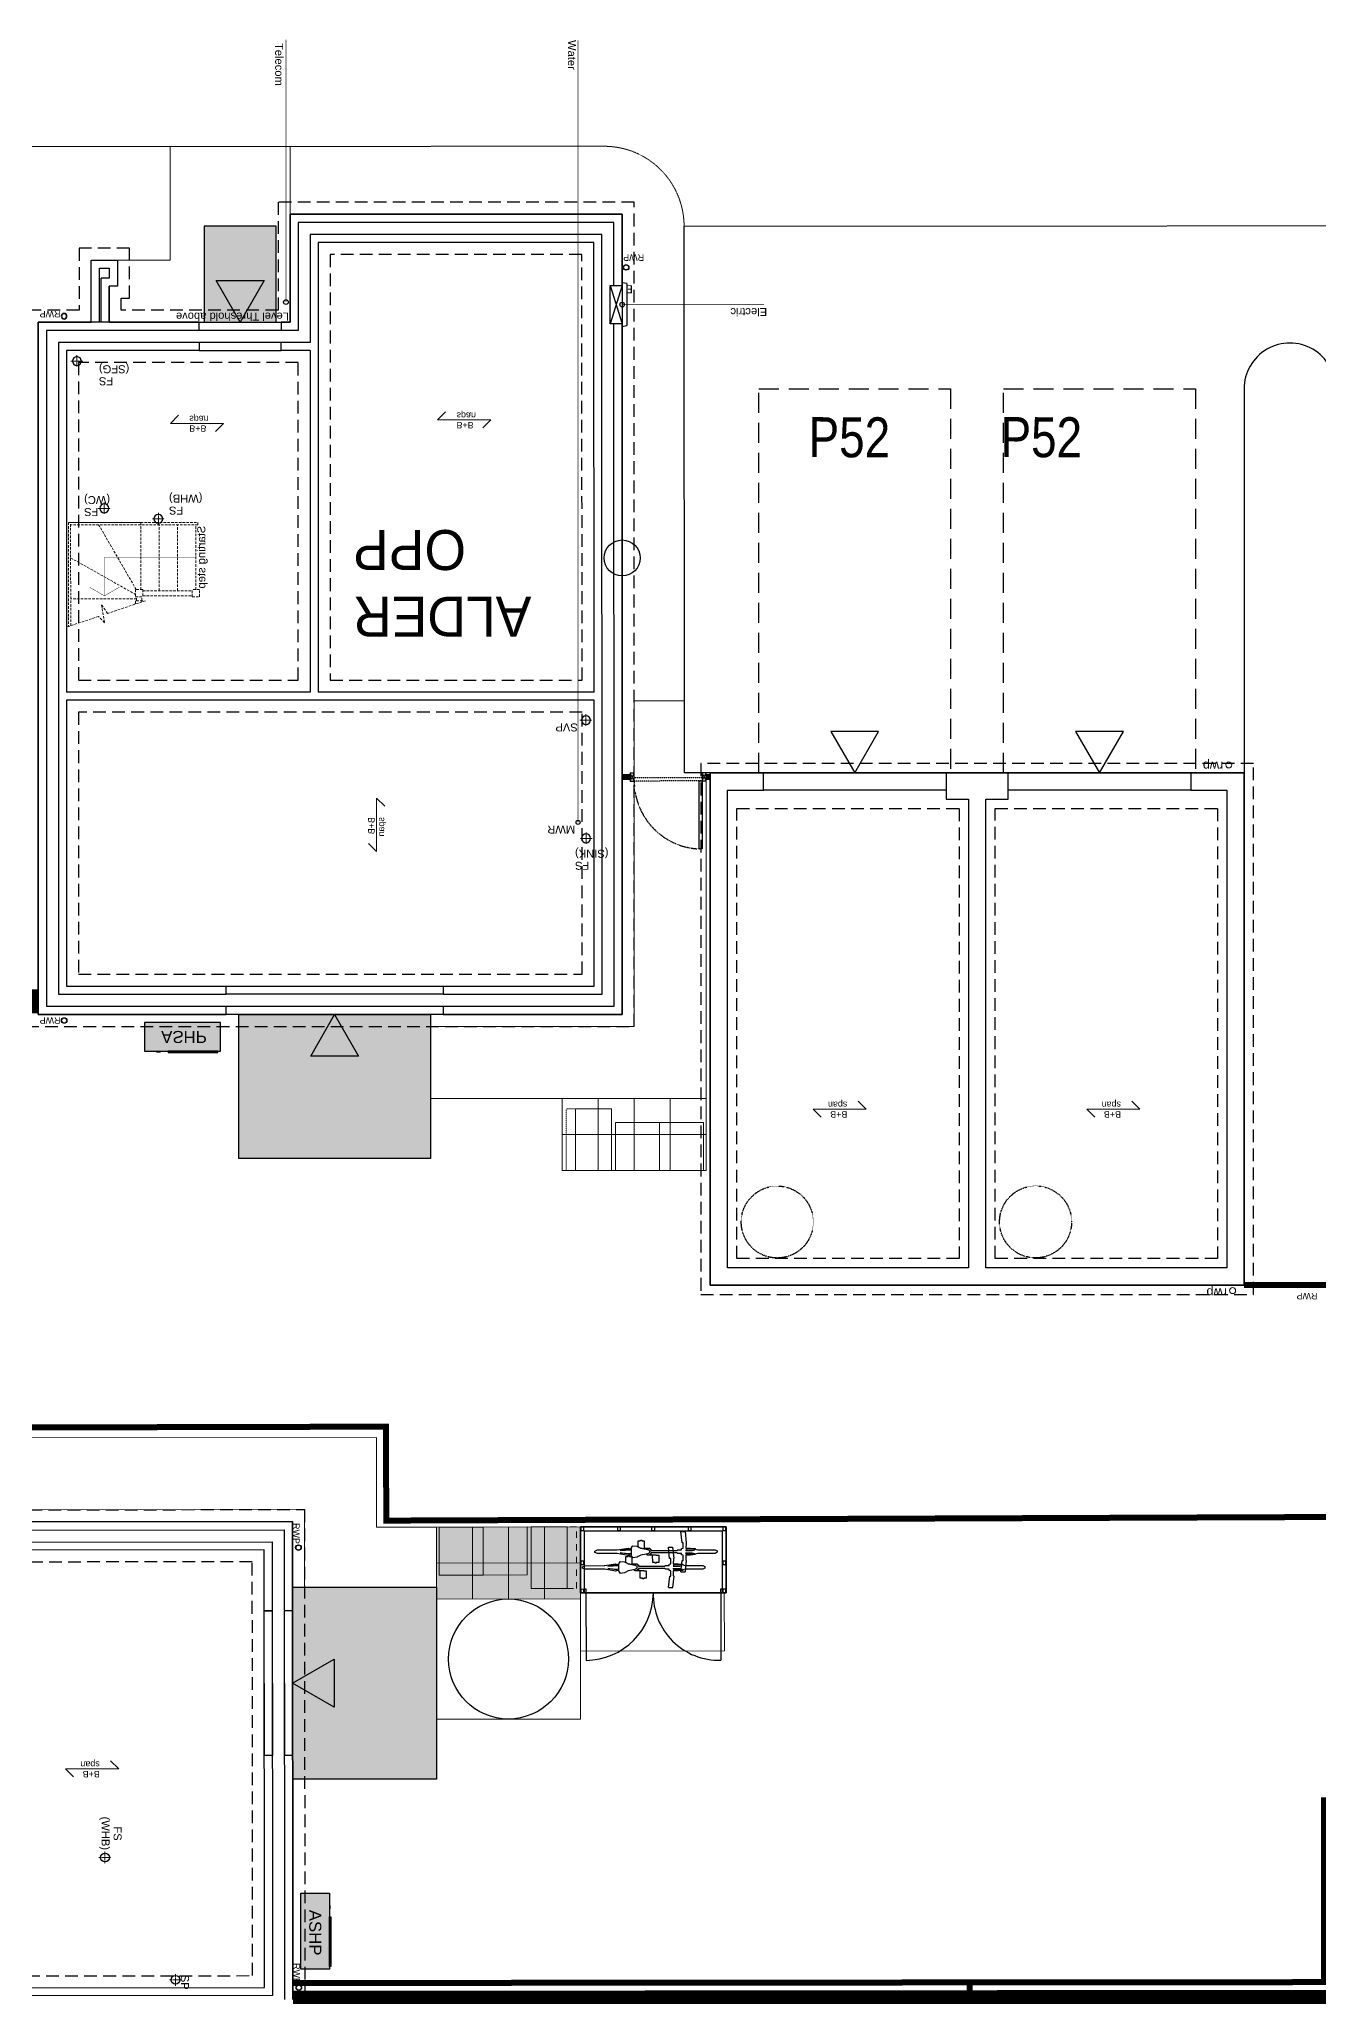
# Model space of a CAD drawing. Extents: x 287880777 to 288144713, y 62793326 to 63089570.
# Drawn here: x 288085341 to 288101342, y 62921944 to 62946414 of the extents above; entities that cross this region are included whole.
import ezdxf

# ---------------------------------------------------------------- set-up
doc = ezdxf.new("R2010")
doc.units = 0
doc.set_wipeout_variables(frame=1)
for name, pattern in [('CENTER', [2, 1.25, -0.25, 0.25, -0.25]), ('Dash', [6.35, 3.175, -3.175]), ('DASHED', [1.4, 0.7, -0.7]), ('DASHED2', [0.375, 0.25, -0.125]), ('HIDDEN', [9.525, 6.35, -3.175])]:
    doc.linetypes.add(name, pattern=pattern)
doc.layers.get('0').update_dxf_attribs({"color": 252})
for name, color, linetype, lineweight in [('EXP - PRIVATE CHANNEL', 3, 'DASHED2', 9), ('NAR BIN STORAGE', 2, 'Continuous', 0), ('NAR CBF', 34, 'FENCELINE2', 0), ('NAR M4(2)', 94, 'Continuous', 30), ('NAR PATHS', 3, 'Continuous', 0), ('rwpguts', 6, 'Continuous', 13), ('Wain-Text', 2, 'Continuous', 25)]:
    doc.layers.add(name, color=color, linetype=linetype, lineweight=lineweight)
for name, color, linetype in [('Highway-Block Paving', 251, 'Continuous'), ('NAR CYCLE STORES', 2, 'DASHED'), ('NAR DETAIL', 2, 'Continuous'), ('NAR EXTERNAL WALLS', 2, 'Continuous'), ('NAR PARKING', 7, 'DASHED2'), ('NAR PATIO', 3, 'Continuous'), ('NAR PRIVATE DRIVE', 6, 'Continuous'), ('NAR PRIVATE PATH HATCH', 8, 'Continuous'), ('NAR_SUBS_PLANS', 7, 'Continuous'), ('Wain-Drainage Foul', 6, 'Continuous'), ('Wain-Drainage Foul Text', 2, 'Continuous'), ('Wain-Electrics', 3, 'Continuous'), ('Wain-Foundation acessories', 9, 'Continuous'), ('Wain-Foundation Line', 9, 'Continuous'), ('Wain-Meter box', 9, 'Continuous'), ('Wain-Part M', 10, 'Continuous'), ('Wain-RWP', 9, 'Continuous'), ('Wain-Services Run (Electric)', 10, 'Continuous'), ('Wain-Services Run (Telecom)', 190, 'Continuous'), ('Wain-Stair 1', 2, 'Continuous'), ('Wain-Stair numbers', 9, 'Continuous'), ('Wain-Wall (External)', 4, 'Continuous')]:
    doc.layers.add(name, color=color, linetype=linetype)
for name, color, linetype, true_color in [('NAR DOOR OPENINGS', 140, 'Continuous', 0x00bfff), ('NAR EV CHARGING POINT', 3, 'Continuous', 0x00ff00), ('NAR HOUSE TYPE NAMES', 1, 'Continuous', 0xff0000), ('NAR PATH HATCH', 53, 'Continuous', 0xffd042), ('RL-Fittings', 252, 'Continuous', 0x8f8f8e), ('Wain-Services Run (Water', 145, 'Continuous', 0x3481b8)]:
    doc.layers.add(name, color=color, linetype=linetype, true_color=true_color)
for name, color, linetype, lineweight, true_color in [('NAR Retaining Wall', 222, 'Continuous', 13, 0xcc0099), ('Wain-Mains Water Riser', 152, 'Continuous', 25, 0x2776bb), ('Wain-Mains Water Riser Text', 152, 'Continuous', 25, 0x2776bb)]:
    doc.layers.add(name, color=color, linetype=linetype, lineweight=lineweight, true_color=true_color)
doc.styles.add('DD Arial Narrow', font='ARIALN.TTF', dxfattribs={"height": 100})
doc.styles.get("Standard").update_dxf_attribs({"font": 'arial.ttf'})
doc.styles.add('XREF - ARCHITECT LAYOUT$0$DD Arial Narrow', font='ARIALN.TTF', dxfattribs={"height": 100})
doc.linetypes.add('FENCELINE2', pattern='A,0.25,-0.1,[132,ltypeshp.shx,S=0.1,R=0,X=-0.1,Y=0],-0.1,1', length=1.45)

# ---------------------------------------------------------------- blocks, each defined once
blk = doc.blocks.new('Stairs Subs (Alderwood)')
at = {"layer": 'Wain-Stair 1', "linetype": 'HIDDEN', "lineweight": 9, "ltscale": 5}
for p, q in [((107, 357), (107, 1658, 0)), ((136, 1649, 0), (136, 357)), ((546, 1598, 0), (556, 1592, 0)), ((961, 1312), (136, 1312)), ((136, 800), (948, 1259)), ((917, 1388), (948, 1371)), ((948, 1337), (948, 1378, 0)), ((1038, 1337), (948, 1337)), ((948, 1198), (948, 1288)), ((948, 1288), (1038, 1288)), ((961, 1337), (961, 1288)), ((1025, 1337), (1025, 1288)), ((1038, 1348, 0), (1038, 1337)), ((1038, 1198), (1038, 1288)), ((1038, 1275), (1657, 1275)), ((1657, 1288), (1747, 1288)), ((1657, 1288), (1657, 1198)), ((1747, 1288), (1747, 1198)), ((486, 386), (956, 1198)), ((1038, 1198), (948, 1198)), ((1012, 1198), (1012, 386)), ((1038, 1211), (1657, 1211)), ((1242, 1211), (1242, 386)), ((1472, 1211), (1472, 386)), ((1747, 1198), (1657, 1198)), ((1702, 1198), (1702, 386)), ((107, 357), (1726, 357)), ((1012, 386), (136, 386)), ((136, 357), (1012, 357)), ((1012, 386), (1012, 357)), ((1726, 386), (1012, 386)), ((1012, 357), (1012, 386)), ((1012, 357), (1726, 357)), ((1726, 357), (1726, 386))]:
    blk.add_line(p, q, dxfattribs=at)
at = {"layer": 'Wain-Stair 1', "linetype": 'HIDDEN', "lineweight": 9, "ltscale": 5, "elevation": 0}
blk.add_lwpolyline([(1073, 1336), (597, 1495), (522, 1388), (559, 1611), (486, 1533), (82, 1667)], dxfattribs=at)
at = {"layer": 'Wain-Stair numbers', "const_width": 5}
for points in [[(372, 1168), (372, 1168), (558, 1275), (744, 1168), (744, 1168)], [(558, 1275), (558, 792), (1702, 792)]]:
    blk.add_lwpolyline(points, dxfattribs=at)
at = {"layer": 'Wain-Stair numbers', "insert": (1719, 792), "char_height": 100, "width": 1584.27, "attachment_point": 2, "rotation": 90, "line_spacing_factor": 0.9}
blk.add_mtext('Starting step ', dxfattribs=at)
blk = doc.blocks.new('Drainage Pipe')
at = {"linetype": 'CENTER', "lineweight": 13, "ltscale": 20}
for p, q in [((-41681, 78687), (-41831, 78687)), ((-41756, 78762), (-41756, 78612))]:
    blk.add_line(p, q, dxfattribs=at)
blk.add_circle((-41756, 78687), 55)
blk = doc.blocks.new('RWP')
for radius in [35, 31.5]:
    blk.add_circle((35, 35), radius)
blk = doc.blocks.new('ASHP')
at = {"transparency": 33554457}
h = blk.add_hatch(color=256, dxfattribs=at)
h.dxf.hatch_style = 1
h.paths.add_polyline_path([(548853, -2506), (548853, -2866), (547903, -2866), (547903, -2506)])
at = {"flags": 128}
blk.add_lwpolyline([(548853, -2506), (548853, -2866), (547903, -2866), (547903, -2506)], close=True, dxfattribs=at)
for points in [[(548098, -2496), (548058, -2496), (548058, -2506), (548098, -2506)], [(548199, -2488), (548821, -2488), (548821, -2506), (548199, -2506)]]:
    blk.add_lwpolyline(points, close=True)
at = {"layer": 'Wain-Electrics', "lineweight": 0, "insert": (548112, -2609), "char_height": 150, "width": 2397.38, "attachment_point": 1, "line_spacing_factor": 0.9}
blk.add_mtext('\\A1;ASHP ', dxfattribs=at)
at = {"layer": 'Wain-Text', "lineweight": 0, "insert": (548112, -2609), "char_height": 150, "width": 2397.38, "attachment_point": 1, "line_spacing_factor": 0.9}
blk.add_mtext('\\A1;ASHP ', dxfattribs=at)
blk = doc.blocks.new('Span symbol - Beam & block')
at = {"linetype": 'Continuous', "lineweight": 13}
for p, q in [((-5342, 71790), (-6007, 71790)), ((-6007, 71790), (-5906, 71689)), ((-5442, 71890), (-5342, 71790))]:
    blk.add_line(p, q, dxfattribs=at)
at = {"insert": (-5770, 71896), "char_height": 80, "attachment_point": 1, "line_spacing_factor": 0.9}
blk.add_mtext('B+B\\Pspan', dxfattribs=at)
blk = doc.blocks.new('Wall mounted meter - Electric (Plan)')
blk.add_wipeout([(-7157, 85115), (-7157, 84635), (-7007, 84635), (-7007, 85115)])
for p, q in [((-7217, 85137), (-7157, 85147)), ((-7217, 85137), (-7217, 84613)), ((-7157, 85147), (-7157, 84603)), ((-7007, 85115), (-7157, 85115)), ((-7007, 84635), (-7007, 85115)), ((-7157, 84603), (-7217, 84613)), ((-7157, 84635), (-7007, 84635))]:
    blk.add_line(p, q)
at = {"color": 9}
for p, q in [((-7157, 85115), (-7007, 84635)), ((-7007, 85115), (-7157, 84635))]:
    blk.add_line(p, q, dxfattribs=at)
at = {"lineweight": 0, "insert": (-7368, 85117), "char_height": 100, "width": 133.81, "attachment_point": 1, "line_spacing_factor": 0.9}
blk.add_mtext('\\A1;\\pi78.42052,t378.42052;{\\fCalibri|b0|i0|c0|p34;E}', dxfattribs=at)
blk = doc.blocks.new('A$Cee92f38c')
at = {"layer": 'NAR M4(2)', "ltscale": 10, "transparency": 33554585}
h = blk.add_hatch(color=256, dxfattribs=at)
h.dxf.hatch_style = 1
h.paths.add_polyline_path([(0, 1.2), (0.9, 1.2), (0.9, 0), (0, 0)])
at = {"layer": 'NAR M4(2)', "ltscale": 0.25}
blk.add_lwpolyline([(0, 1.2), (0, 0), (0.9, 0), (0.9, 1.2)], close=True, dxfattribs=at)
blk = doc.blocks.new('A$C3d9247a0')
at = {"layer": 'NAR DOOR OPENINGS', "transparency": 33554610}
h = blk.add_hatch(color=256, dxfattribs=at)
h.dxf.hatch_style = 1
h.paths.add_polyline_path([(450, 1200), (150, 680), (750, 680)])
at = {"layer": 'NAR DOOR OPENINGS'}
blk.add_lwpolyline([(450, 1200), (150, 680), (750, 680)], close=True, dxfattribs=at)
at = {"layer": 'NAR M4(2)', "ltscale": 10, "transparency": 33554585, "xscale": -1000, "yscale": 1000, "zscale": 1000}
blk.add_blockref('A$Cee92f38c', (900, 0), dxfattribs=at)
blk = doc.blocks.new('A$C324e72f9')
at = {"layer": 'NAR DOOR OPENINGS', "transparency": 33554610}
h = blk.add_hatch(color=256, dxfattribs=at)
h.dxf.hatch_style = 1
h.paths.add_polyline_path([(1200, 0), (900, 520), (1500, 520)])
at = {"layer": 'NAR PRIVATE PATH HATCH', "transparency": 33554597}
h = blk.add_hatch(color=256, dxfattribs=at)
h.dxf.hatch_style = 1
h.paths.add_polyline_path([(2400, 0), (0, 0), (0, 1800), (2400, 1800)])
at = {"layer": 'NAR DOOR OPENINGS'}
blk.add_lwpolyline([(1200, 0), (900, 520), (1500, 520)], close=True, dxfattribs=at)
at = {"layer": 'NAR PATIO'}
blk.add_lwpolyline([(2400, 0), (0, 0), (0, 1800), (2400, 1800)], close=True, dxfattribs=at)
blk = doc.blocks.new('B&B Block Symbol')
at = {"linetype": 'Continuous', "lineweight": 13}
for p, q in [((-5342, 71790), (-6007, 71790)), ((-6007, 71790), (-5906, 71689)), ((-5442, 71890), (-5342, 71790))]:
    blk.add_line(p, q, dxfattribs=at)
at = {"insert": (-5770, 71896), "char_height": 80, "attachment_point": 1, "line_spacing_factor": 0.9}
blk.add_mtext('B+B\\Pspan', dxfattribs=at)
blk = doc.blocks.new('BIN STORE')
at = {"layer": 'Highway-Block Paving', "transparency": 33554495}
h = blk.add_hatch(color=256, dxfattribs=at)
h.dxf.hatch_style = 1
h.paths.add_polyline_path([(0, 1.75), (0.77, 1.75), (0.77, 1.185), (0, 1.185)])
h = blk.add_hatch(color=256, dxfattribs=at)
h.dxf.hatch_style = 1
h.paths.add_polyline_path([(0, 1.135), (0.6, 1.135), (0.6, 0.585), (0, 0.585)])
h = blk.add_hatch(color=256, dxfattribs=at)
h.dxf.hatch_style = 1
h.paths.add_polyline_path([(0, 0.585), (0.6, 0.585), (0.6, 0.035), (0, 0.035)])
at = {"layer": 'NAR PATH HATCH', "transparency": 33554521}
h = blk.add_hatch(color=256, dxfattribs=at)
h.dxf.hatch_style = 1
h.paths.add_polyline_path([(0.9, 1.8), (0.45, 1.8), (0.45, 1.75), (0.77, 1.75), (0.77, 1.635), (0.77, 1.35), (0.9, 1.35)])
h.paths.add_polyline_path([(0.45, 1.8), (0, 1.8), (0, 1.75), (0.45, 1.75)])
h.paths.add_polyline_path([(0.45, 1.185), (0, 1.185), (0, 1.135), (0.45, 1.135)])
h.paths.add_polyline_path([(0.9, 1.35), (0.77, 1.35), (0.77, 1.185), (0.45, 1.185), (0.45, 1.135), (0.6, 1.135), (0.6, 0.9), (0.9, 0.9)])
h.paths.add_polyline_path([(0.9, 0.9), (0.6, 0.9), (0.6, 0.585), (0.6, 0.45), (0.9, 0.45)])
h.paths.add_polyline_path([(0.9, 0.45), (0.6, 0.45), (0.6, 0.035), (0.45, 0.035), (0.45, 0), (0.9, 0)])
h.paths.add_polyline_path([(0.45, 0.035), (0, 0.035), (0, 0), (0.45, 0)])
at = {"layer": 'NAR BIN STORAGE', "linetype": 'Dash', "ltscale": 0.025}
blk.add_lwpolyline([(0.77, 1.635), (0.77, 1.75), (0, 1.75), (0, 1.635)], dxfattribs=at)
at = {"layer": 'NAR BIN STORAGE'}
for points in [[(0, 1.635), (0.77, 1.635), (0.77, 1.185), (0, 1.185)], [(0, 1.135), (0.6, 1.135), (0.6, 0.585), (0, 0.585)], [(0, 0.585), (0.6, 0.585), (0.6, 0.035), (0, 0.035)]]:
    blk.add_lwpolyline(points, close=True, dxfattribs=at)
at = {"layer": 'NAR PATHS'}
blk.add_lwpolyline([(0, 1.8), (0.9, 1.8), (0.9, 0), (0, 0)], close=True, dxfattribs=at)
for points in [[(0.45, 1.8), (0.45, 0)], [(0.9, 1.35), (0, 1.35)], [(0.9, 0.9), (0, 0.9)], [(0.9, 0.45), (0, 0.45)]]:
    blk.add_lwpolyline(points, dxfattribs=at)
blk = doc.blocks.new('A$Cfbc31330')
at = {"layer": 'RL-Fittings', "ltscale": 0.859024}
for p, q in [((1.194, 0.561), (1.252, 0.561)), ((1.211, 0.402), (1.194, 0.561)), ((1.252, 0.561), (1.269, 0.402)), ((0, 0.288), (0.033, 0.305)), ((0, 0.272), (0, 0.288)), ((0.033, 0.305), (0.301, 0.305)), ((0.301, 0.305), (0.309, 0.305)), ((0.309, 0.305), (0.459, 0.331)), ((0.467, 0.314), (0.351, 0.297)), ((0.351, 0.297), (0.501, 0.306)), ((0.459, 0.331), (0.484, 0.322)), ((0.501, 0.306), (0.467, 0.314)), ((0.484, 0.322), (0.509, 0.331)), ((0.501, 0.322), (0.501, 0.239)), ((0.509, 0.339), (0.526, 0.364)), ((0.509, 0.331), (0.509, 0.339)), ((0.526, 0.364), (0.584, 0.356)), ((0.584, 0.356), (0.601, 0.347)), ((0.601, 0.431), (0.634, 0.431)), ((0.601, 0.347), (0.601, 0.431)), ((0.601, 0.347), (0.634, 0.331)), ((0.634, 0.331), (0.601, 0.347)), ((0.634, 0.439), (0.651, 0.439)), ((0.634, 0.431), (0.634, 0.439)), ((0.634, 0.331), (0.71, 0.314)), ((0.71, 0.314), (0.634, 0.331)), ((0.651, 0.439), (0.651, 0.431)), ((0.651, 0.431), (0.684, 0.431)), ((0.684, 0.431), (0.685, 0.331)), ((0.685, 0.331), (0.76, 0.331)), ((0.71, 0.314), (0.743, 0.306)), ((0.743, 0.306), (0.71, 0.314)), ((0.743, 0.306), (0.76, 0.289)), ((0.76, 0.289), (0.743, 0.306)), ((0.76, 0.272), (0.743, 0.256)), ((0.76, 0.331), (0.76, 0.314)), ((0.76, 0.314), (0.776, 0.314)), ((0.76, 0.289), (0.76, 0.281)), ((0.76, 0.281), (0.76, 0.289)), ((0.776, 0.314), (0.776, 0.297)), ((0.776, 0.297), (1.144, 0.298)), ((1.144, 0.298), (1.152, 0.306)), ((1.152, 0.306), (1.202, 0.306)), ((1.202, 0.323), (1.227, 0.331)), ((1.202, 0.306), (1.202, 0.323)), ((1.227, 0.402), (1.211, 0.402)), ((1.227, 0.331), (1.227, 0.402)), ((1.269, 0.402), (1.261, 0.394)), ((1.265, 0.398), (1.261, 0.331)), ((1.261, 0.331), (1.327, 0.331)), ((1.269, 0.314), (1.261, 0.298)), ((1.261, 0.298), (1.352, 0.298)), ((1.386, 0.315), (1.269, 0.314)), ((1.327, 0.331), (1.394, 0.323)), ((1.352, 0.298), (1.386, 0.306)), ((1.394, 0.323), (1.394, 0.315)), ((1.394, 0.315), (1.428, 0.306)), ((1.428, 0.306), (1.67, 0.306)), ((1.67, 0.306), (1.698, 0.292)), ((1.698, 0.292), (1.698, 0.271)), ((0.033, 0.255), (0, 0.272)), ((0.301, 0.255), (0.033, 0.255)), ((0.309, 0.255), (0.301, 0.255)), ((0.459, 0.23), (0.309, 0.255)), ((0.468, 0.247), (0.351, 0.264)), ((0.351, 0.264), (0.501, 0.255)), ((0.484, 0.239), (0.459, 0.23)), ((0.501, 0.255), (0.468, 0.247)), ((0.509, 0.23), (0.484, 0.239)), ((0.509, 0.222), (0.509, 0.23)), ((0.526, 0.197), (0.509, 0.222)), ((0.584, 0.205), (0.526, 0.197)), ((0.601, 0.214), (0.584, 0.205)), ((0.635, 0.231), (0.601, 0.214)), ((0.71, 0.247), (0.635, 0.231)), ((0.743, 0.256), (0.71, 0.247)), ((0.726, 0.247), (0.718, 0.247)), ((0.726, 0.231), (0.726, 0.247)), ((0.801, 0.231), (0.726, 0.231)), ((0.76, 0.247), (0.76, 0.239)), ((0.776, 0.247), (0.76, 0.247)), ((0.76, 0.239), (0.852, 0.239)), ((0.776, 0.264), (0.776, 0.247)), ((1.144, 0.264), (0.776, 0.264)), ((0.802, 0.13), (0.801, 0.231)), ((0.835, 0.13), (0.802, 0.13)), ((0.835, 0.122), (0.835, 0.13)), ((0.852, 0.122), (0.835, 0.122)), ((0.852, 0.239), (0.852, 0.231)), ((0.852, 0.231), (0.885, 0.231)), ((0.885, 0.131), (0.852, 0.13)), ((0.852, 0.13), (0.852, 0.122)), ((0.885, 0.231), (0.885, 0.131)), ((1.152, 0.256), (1.144, 0.264)), ((1.202, 0.256), (1.152, 0.256)), ((1.194, 0.001), (1.211, 0.16)), ((1.194, 0), (1.253, 0)), ((1.202, 0.239), (1.202, 0.256)), ((1.227, 0.231), (1.202, 0.239)), ((1.211, 0.16), (1.227, 0.16)), ((1.227, 0.16), (1.227, 0.231)), ((1.269, 0.16), (1.252, 0.001)), ((1.261, 0.264), (1.352, 0.264)), ((1.269, 0.248), (1.261, 0.264)), ((1.261, 0.231), (1.261, 0.168)), ((1.327, 0.231), (1.261, 0.231)), ((1.261, 0.168), (1.269, 0.16)), ((1.386, 0.248), (1.269, 0.248)), ((1.394, 0.239), (1.327, 0.231)), ((1.352, 0.264), (1.386, 0.256)), ((1.428, 0.256), (1.394, 0.248)), ((1.394, 0.248), (1.394, 0.239)), ((1.67, 0.256), (1.428, 0.256)), ((1.698, 0.271), (1.67, 0.256))]:
    blk.add_line(p, q, dxfattribs=at)

msp = doc.modelspace()

# ---------------------------------------------------------------- linework, layer by layer
at = {"layer": 'Defpoints'}
msp.add_lwpolyline([(288100407, 62930840), (288093731, 62930839), (288093731, 62936004), (288093731, 62937242), (288100407, 62937242)], close=True, dxfattribs=at)
msp.add_lwpolyline([(288088513, 62921909), (288088508, 62927884), (288079180, 62927877), (288079185, 62921902)], dxfattribs=at)
at = {"layer": 'EXP - PRIVATE CHANNEL', "ltscale": 2.5, "flags": 128}
msp.add_lwpolyline([(288120263, 62944087), (288093405, 62944076, 0.414214), (288092405, 62945075), (288083782, 62945072)], format="xyb", dxfattribs=at)
at = {"layer": 'NAR BIN STORAGE', "linetype": 'Dash', "ltscale": 0.025}
msp.add_lwpolyline([(288092046, 62933043), (288091931, 62933043), (288091931, 62932273), (288092046, 62932273)], dxfattribs=at)
at = {"layer": 'NAR BIN STORAGE'}
for points in [[(288092046, 62932273), (288092046, 62933043), (288092496, 62933043), (288092496, 62932273)], [(288092546, 62932273), (288092546, 62932873), (288093096, 62932873), (288093096, 62932273)], [(288093096, 62932273), (288093096, 62932873), (288093646, 62932873), (288093646, 62932273)]]:
    msp.add_lwpolyline(points, close=True, dxfattribs=at)
at = {"layer": 'NAR CBF', "ltscale": 1200, "transparency": 33554687, "const_width": 75}
for points in [[(288092731, 62937191), (288092631, 62937191)], [(288093681, 62937192), (288093731, 62937192)], [(288100407, 62930840), (288101507, 62930840)], [(288084634, 62929060), (288089678, 62929071), (288089681, 62927897), (288101483, 62927942)], [(288088513, 62922117), (288101407, 62922128), (288101407, 62924437)], [(288096948, 62910751), (288096974, 62922124)]]:
    msp.add_lwpolyline(points, dxfattribs=at)
at = {"layer": 'NAR CYCLE STORES'}
for centre in [(288094570, 62931629), (288097800, 62931630)]:
    msp.add_circle(centre, 450, dxfattribs=at)
at = {"layer": 'NAR DETAIL', "flags": 128}
for points in [[(288092731, 62937241), (288092731, 62937141), (288092781, 62937141), (288092781, 62937241)], [(288093631, 62937142), (288093632, 62936292), (288093594, 62936292), (288093593, 62937142)], [(288093631, 62937242), (288093631, 62937142), (288093681, 62937142), (288093681, 62937242)]]:
    msp.add_lwpolyline(points, close=True, dxfattribs=at)
for points in [[(288092781, 62937141), (288092731, 62937241)], [(288092731, 62937141), (288092781, 62937241)], [(288093681, 62937142), (288093631, 62937242)], [(288093631, 62937142), (288093681, 62937242)]]:
    msp.add_lwpolyline(points, dxfattribs=at)
at = {"layer": 'NAR DETAIL', "linetype": 'DASHED', "ltscale": 0.005, "flags": 128}
msp.add_lwpolyline([(288093631, 62937142), (288092781, 62937141), (288092781, 62937185), (288093631, 62937186)], close=True, dxfattribs=at)
at = {"layer": 'NAR DETAIL', "ltscale": 0.5, "elevation": 0}
msp.add_lwpolyline([(288092108, 62927817), (288092108, 62926992), (288093933, 62926994), (288093933, 62927819), (288092108, 62927817)], dxfattribs=at)
msp.add_lwpolyline([(288092108, 62926992), (288092108, 62927817), (288093933, 62927819), (288093933, 62926994)], close=True, dxfattribs=at)
at = {"layer": 'NAR DETAIL', "linetype": 'DASHED', "ltscale": 0.2}
msp.add_arc((288093631, 62937142), 850, 180.0478, 267.6279, dxfattribs=at)
at = {"layer": 'NAR DOOR OPENINGS'}
for points in [[(288095538, 62937242), (288095838, 62937762), (288095238, 62937762)], [(288098600, 62937242), (288098900, 62937762), (288098300, 62937762)]]:
    msp.add_lwpolyline(points, close=True, dxfattribs=at)
at = {"layer": 'NAR EV CHARGING POINT'}
msp.add_circle((288092631, 62939929), 225, dxfattribs=at)
at = {"layer": 'NAR EXTERNAL WALLS'}
msp.add_lwpolyline([(288088513, 62922017), (288101722, 62922028)], dxfattribs=at)
at = {"layer": 'NAR M4(2)'}
msp.add_circle((288091209, 62926167, 0), 750, dxfattribs=at)
at = {"layer": 'NAR PARKING', "ltscale": 1000}
for points in [[(288094338, 62937242), (288094338, 62942042), (288096738, 62942042), (288096738, 62937242)], [(288097400, 62937242), (288097400, 62942042), (288099800, 62942042), (288099800, 62937242)]]:
    msp.add_lwpolyline(points, close=True, dxfattribs=at)
at = {"layer": 'NAR PATHS'}
for points in [[(288086978, 62945068), (288086978, 62943653), (288086321, 62943653)], [(288088478, 62945068), (288088478, 62944226)], [(288090236, 62934073), (288092781, 62934073), (288092781, 62938142), (288093410, 62938142)], [(288093681, 62937242), (288093681, 62933173), (288090236, 62933173)], [(288092331, 62933173), (288092331, 62932273)], [(288092781, 62933173), (288092781, 62932273)], [(288093231, 62933173), (288093231, 62932273)], [(288091881, 62932723), (288093681, 62932723)]]:
    msp.add_lwpolyline(points, dxfattribs=at)
for points in [[(288091881, 62932273), (288091881, 62933173), (288093681, 62933173), (288093681, 62932273)], [(288088659, 62927064), (288090308, 62927066), (288090308, 62927816), (288089558, 62927815), (288089557, 62928936), (288084309, 62928931), (288084310, 62928031), (288088658, 62928035)]]:
    msp.add_lwpolyline(points, close=True, dxfattribs=at)
at = {"layer": 'NAR PATHS', "elevation": 0}
msp.add_lwpolyline([(288090308, 62926916), (288090310, 62925416), (288092110, 62925417), (288092108, 62926917), (288090308, 62926916)], dxfattribs=at)
msp.add_lwpolyline([(288093909, 62926269), (288093908, 62926994), (288092108, 62926992), (288092109, 62926267)], close=True, dxfattribs=at)
at = {"layer": 'NAR PRIVATE DRIVE'}
msp.add_lwpolyline([(288101552, 62942042, 1.000002), (288100407, 62942042), (288100407, 62937242), (288093410, 62937242), (288093405, 62944076)], format="xyb", dxfattribs=at)
at = {"layer": 'NAR Retaining Wall', "linetype": 'Continuous', "ltscale": 250, "const_width": 300}
msp.add_lwpolyline([(288085329, 62934386), (288084467, 62934386), (288084472, 62928956)], dxfattribs=at)
at = {"layer": 'NAR Retaining Wall', "linetype": 'DASHED', "ltscale": 250, "const_width": 200}
msp.add_lwpolyline([(288088513, 62921909), (288101722, 62921920)], dxfattribs=at)
at = {"layer": 'NAR_SUBS_PLANS', "elevation": 0}
msp.add_lwpolyline([(288088510, 62924959), (288088509, 62926769)], dxfattribs=at)
at = {"layer": 'RL-Fittings', "ltscale": 0.859024}
for p, q in [((288092178, 62926993, 0), (288092179, 62926150, 0)), ((288093863, 62926994, 0), (288093864, 62926152, 0))]:
    msp.add_line(p, q, dxfattribs=at)
at = {"layer": 'RL-Fittings', "ltscale": 0.859024, "elevation": 0, "flags": 128}
for points in [[(288092178, 62926993), (288092108, 62926992), (288092108, 62927817), (288093933, 62927819), (288093933, 62926994), (288093883, 62926994)], [(288092158, 62926993), (288092158, 62927768), (288093883, 62927769), (288093883, 62926994)]]:
    msp.add_lwpolyline(points, dxfattribs=at)
for points in [[(288092113, 62927812), (288092113, 62927772), (288092153, 62927773), (288092153, 62927813), (288092113, 62927812)], [(288092571, 62927813), (288092571, 62927773), (288092611, 62927773), (288092611, 62927813), (288092571, 62927813)], [(288092999, 62927813), (288092999, 62927773), (288093039, 62927773), (288093039, 62927813), (288092999, 62927813)], [(288093454, 62927814), (288093455, 62927774), (288093495, 62927774), (288093494, 62927814), (288093454, 62927814)], [(288093888, 62927814), (288093888, 62927774), (288093928, 62927774), (288093928, 62927814), (288093888, 62927814)], [(288092113, 62927388), (288092113, 62927348), (288092153, 62927348), (288092153, 62927388), (288092113, 62927388)], [(288093888, 62927390), (288093888, 62927350), (288093928, 62927350), (288093928, 62927390), (288093888, 62927390)], [(288092113, 62927037), (288092113, 62926997), (288092153, 62926998), (288092153, 62927038), (288092113, 62927037)], [(288092158, 62927043), (288092178, 62927043), (288092178, 62926993), (288092158, 62926993), (288092158, 62927043)], [(288093863, 62927044), (288093883, 62927044), (288093883, 62926994), (288093863, 62926994), (288093863, 62927044)], [(288093888, 62927039), (288093888, 62926999), (288093928, 62926999), (288093928, 62927039), (288093888, 62927039)]]:
    msp.add_lwpolyline(points, close=True, dxfattribs=at)
at = {"layer": 'RL-Fittings', "ltscale": 0.859024}
for centre, radius, start, end in [((288092172, 62926999, 0), 849, 270.4551, 359.6477), ((288093841, 62926972, 0), 821, 178.51, 271.5929)]:
    msp.add_arc(centre, radius, start, end, dxfattribs=at)
at = {"layer": 'rwpguts', "ltscale": 0.01}
for centre in [(288100216, 62937342), (288100264, 62930771)]:
    msp.add_circle(centre, 37.5, dxfattribs=at)
at = {"layer": 'Wain-Foundation Line', "linetype": 'HIDDEN', "ltscale": 25}
for points in [[(288085179, 62934073), (288092781, 62934073), (288092781, 62944376), (288088328, 62944376), (288088328, 62943026), (288086368, 62943026), (288086368, 62943176), (288086471, 62943176), (288086471, 62943803), (288085843, 62943803), (288085843, 62943026), (288085178, 62943026)], [(288088981, 62938401), (288092129, 62938401), (288092128, 62943723), (288088981, 62943723)], [(288085831, 62938401), (288088581, 62938401), (288088581, 62942373), (288085831, 62942373)], [(288085831, 62934726), (288092129, 62934726), (288092129, 62938001), (288085831, 62938001)], [(288100524, 62937360), (288093614, 62937359), (288093614, 62930722), (288100524, 62930722)], [(288096844, 62931172), (288094064, 62931172), (288094064, 62936798), (288096844, 62936798)], [(288100074, 62931172), (288097294, 62931172), (288097294, 62936798), (288100074, 62936798)]]:
    msp.add_lwpolyline(points, close=True, dxfattribs=at)
for points in [[(288079035, 62921901), (288079030, 62928026), (288088658, 62928035), (288088663, 62921910)], [(288084000, 62922206), (288088010, 62922209), (288088006, 62927381), (288083996, 62927378)]]:
    msp.add_lwpolyline(points, dxfattribs=at)
at = {"layer": 'Wain-Mains Water Riser'}
msp.add_circle((288092079, 62936624), 25, dxfattribs=at)
at = {"layer": 'Wain-Services Run (Telecom)', "const_width": 10}
msp.add_lwpolyline([(288088427, 62943127), (288088427, 62946409)], dxfattribs=at)
at = {"layer": 'Wain-Services Run (Telecom)'}
msp.add_circle((288088427, 62943127), 29, dxfattribs=at)
at = {"layer": 'Wain-Services Run (Water', "const_width": 10}
msp.add_lwpolyline([(288092079, 62936624), (288092078, 62946398)], dxfattribs=at)
at = {"layer": 'Wain-Wall (External)'}
for p, q in [((288085993, 62942876), (288085993, 62943653)), ((288085993, 62943653), (288086321, 62943653)), ((288086096, 62942876), (288086096, 62943551)), ((288086096, 62943551), (288086218, 62943551)), ((288086218, 62943551), (288086218, 62943428)), ((288086321, 62943653), (288086321, 62943326)), ((288086116, 62942876), (288086116, 62943428)), ((288086218, 62943428), (288086116, 62943428)), ((288086218, 62942876), (288086218, 62943326)), ((288086321, 62943326), (288086218, 62943326)), ((288088731, 62942523), (288088731, 62938251)), ((288088831, 62942523), (288088831, 62938251)), ((288088731, 62938251), (288085681, 62938251)), ((288092279, 62938151), (288085681, 62938151)), ((288092279, 62938251), (288088831, 62938251))]:
    msp.add_line(p, q, dxfattribs=at)
for points in [[(288090391, 62934223), (288092631, 62934223), (288092631, 62944226), (288088478, 62944226), (288088478, 62942876), (288088366, 62942876)], [(288090391, 62934326), (288092529, 62934326), (288092528, 62944123), (288088581, 62944123), (288088581, 62942773), (288088366, 62942773)], [(288090391, 62934476), (288092379, 62934476), (288092378, 62943973), (288088731, 62943973), (288088731, 62942623), (288088366, 62942623)], [(288092279, 62938251), (288092278, 62943873), (288088831, 62943873), (288088831, 62942523)], [(288087343, 62942876), (288085328, 62942876), (288085329, 62934223), (288087681, 62934223)], [(288087343, 62942773), (288085431, 62942773), (288085431, 62934326), (288087681, 62934326)], [(288087343, 62942623), (288085581, 62942623), (288085581, 62934476), (288087681, 62934476)], [(288087343, 62942523), (288085681, 62942523), (288085681, 62938251)], [(288088731, 62942523), (288088366, 62942523)], [(288085681, 62938151), (288085681, 62934576), (288087681, 62934576)], [(288090391, 62934576), (288092279, 62934576), (288092279, 62938151)], [(288099742, 62937242), (288099742, 62937027), (288100192, 62937027), (288100192, 62931055), (288097176, 62931055), (288097176, 62936915), (288097458, 62936915), (288097458, 62937242), (288096680, 62937242), (288096680, 62936915), (288096961, 62936915), (288096961, 62931055), (288093946, 62931055), (288093946, 62937027), (288094396, 62937027), (288094396, 62937242), (288093731, 62937242), (288093731, 62930839), (288100407, 62930840), (288100407, 62937242), (288099742, 62937242)], [(288079185, 62921902), (288079180, 62927877), (288088508, 62927884), (288088513, 62921909)], [(288079288, 62921902), (288079283, 62927774), (288088405, 62927782), (288088410, 62921909)], [(288088260, 62921959), (288079438, 62921952), (288079433, 62927624), (288088256, 62927632), (288088260, 62921959)], [(288088160, 62922059), (288088156, 62927532), (288083815, 62927528)], [(288088256, 62926769), (288088156, 62926769)], [(288088509, 62926769), (288088406, 62926769)], [(288088258, 62924959), (288088158, 62924959)], [(288088510, 62924959), (288088408, 62924959)], [(288083819, 62922055), (288088160, 62922059)]]:
    msp.add_lwpolyline(points, dxfattribs=at)
for points in [[(288087343, 62942876), (288088366, 62942876), (288088366, 62942773), (288087343, 62942773)], [(288087343, 62942523), (288088366, 62942523), (288088366, 62942623), (288087343, 62942623)], [(288096680, 62937027), (288094396, 62937027), (288094396, 62937242), (288096680, 62937242)], [(288099742, 62937027), (288097458, 62937027), (288097458, 62937242), (288099742, 62937242)], [(288087681, 62934576), (288090391, 62934576), (288090391, 62934476), (288087681, 62934476)], [(288087681, 62934326), (288090391, 62934326), (288090391, 62934223), (288087681, 62934223)]]:
    msp.add_lwpolyline(points, close=True, dxfattribs=at)
at = {"layer": 'Wain-Wall (External)', "elevation": 0}
msp.add_lwpolyline([(288088156, 62926769), (288088256, 62926769), (288088258, 62924959), (288088158, 62924959)], close=True, dxfattribs=at)
msp.add_lwpolyline([(288088406, 62926769), (288088408, 62924959)], dxfattribs=at)

# ---------------------------------------------------------------- block references
at = {"layer": 'NAR BIN STORAGE', "xscale": 1000, "yscale": 1000, "zscale": 1000, "rotation": 270.0514225378051}
msp.add_blockref('BIN STORE', (288090308, 62927816, 0), dxfattribs=at)
at = {"layer": 'NAR DETAIL', "xscale": -1, "rotation": 180.0018835340209}
msp.add_blockref('ASHP', (287538755, 62931240), dxfattribs=at)
at = {"layer": 'NAR DETAIL', "rotation": 270.0478175432984}
msp.add_blockref('ASHP', (288091020, 63471146), dxfattribs=at)
at = {"layer": 'NAR EV CHARGING POINT', "ltscale": 0.5, "xscale": 900.0000000000001, "yscale": 900.0000000000001, "zscale": 900.0000000000001, "rotation": 0.051422533264424}
for p in [(288092291, 62927255, 0), (288092135, 62927059, 0)]:
    msp.add_blockref('A$Cfbc31330', p, dxfattribs=at)
at = {"layer": 'NAR M4(2)', "xscale": -1, "rotation": 180.0018835340209}
msp.add_blockref('A$C3d9247a0', (288087405, 62944076), dxfattribs=at)
at = {"layer": 'NAR PATIO'}
for p, rotation in [((288090236, 62934223), 180.0018835340209), ((288088509, 62927064, 0), 270.0478175432984)]:
    msp.add_blockref('A$C324e72f9', p, dxfattribs=dict(at, rotation=rotation))
at = {"layer": 'Wain-Drainage Foul', "lineweight": 0, "xscale": -1}
for p, rotation in [((288044060, 62863702), 0.0018835340209122), ((288044402, 62861861), 0.0018835340209122), ((288045078, 62861730, 42), 0.0018835340209122), ((288050425, 62859213), 0.0018835340209122), ((288013491, 62978178), 270.0018835340209)]:
    msp.add_blockref('Drainage Pipe', p, dxfattribs=dict(at, rotation=rotation))
at = {"layer": 'Wain-Drainage Foul', "lineweight": 0}
for p, rotation in [((288164816, 62965508), 90.04781754329838), ((288045224, 63000810), 180.0478175432983)]:
    msp.add_blockref('Drainage Pipe', p, dxfattribs=dict(at, rotation=rotation))
at = {"layer": 'Wain-Foundation acessories', "xscale": -1}
for p, rotation in [((288092986, 63013402), 180.0018835340209), ((288096327, 63013444), 180.0018835340209), ((288161351, 62930922), 90.00188353402083)]:
    msp.add_blockref('Span symbol - Beam & block', p, dxfattribs=dict(at, rotation=rotation))
at = {"layer": 'Wain-Foundation acessories'}
for name, p, rotation in [('B&B Block Symbol', (288089674, 63004830, 0), 180.0015177941925), ('B&B Block Symbol', (288093096, 63004830, 0), 180.0015177941925), ('Span symbol - Beam & block', (288080269, 62996579), 180.0478175432983)]:
    msp.add_blockref(name, p, dxfattribs=dict(at, rotation=rotation))
at = {"layer": 'Wain-RWP'}
for p, rotation in [((288092716, 62943526), 90.0018835340209), ((288085619, 62934113, 0), 0.0018835340209085), ((288088548, 62927594), 270.0478175432984), ((288088553, 62922094), 270.0478175432984)]:
    msp.add_blockref('RWP', p, dxfattribs=dict(at, rotation=rotation))
at = {"layer": 'Wain-RWP', "xscale": -1, "rotation": 180.0018835340209}
msp.add_blockref('RWP', (288085618, 62942986, 0), dxfattribs=at)
at = {"layer": 'Wain-Stair 1', "xscale": -1, "rotation": 180.0018835340209}
msp.add_blockref('Stairs Subs (Alderwood)', (288085599, 62940731), dxfattribs=at)

# ---------------------------------------------------------------- texts
at = {"layer": 'NAR HOUSE TYPE NAMES', "insert": (288089266, 62938945, 0), "char_height": 500, "attachment_point": 3, "rotation": 180.0019, "style": 'DD Arial Narrow'}
msp.add_mtext_dynamic_manual_height_columns('{\\fGill Sans MT|b0|i0|c0|p34;ALDER\\POPP}', width=2588.93, gutter_width=12.5, heights=[0], dxfattribs=at)
at = {"layer": 'NAR PARKING', "char_height": 500, "attachment_point": 3, "rotation": 359.7932, "style": 'XREF - ARCHITECT LAYOUT$0$DD Arial Narrow'}
for insert in [(288095982, 62941686), (288098382, 62941687)]:
    msp.add_mtext_dynamic_manual_height_columns('P52', width=1066.24, gutter_width=500, heights=[0], dxfattribs=dict(at, insert=insert))
at = {"layer": 'NAR_SUBS_PLANS'}
for p in [(288100147, 62937384), (288100192, 62930801)]:
    msp.add_text('rwp', height=113.4, rotation=180.0015, dxfattribs=at).set_placement(p)
at = {"layer": 'Wain-Drainage Foul Text', "char_height": 100, "rotation": 180.0019, "line_spacing_factor": 0.9}
for s, insert, attachment_point in [('\\A1;FS\\P(SFG)', (288086088, 62942088), 3), ('\\A1;FS\\P(WC)', (288085903, 62940453), 3), ('\\A1;FS\\P(WHB)', (288086964, 62940471), 3), ('\\A1;FS\\P(SINK)', (288092041, 62936172), 6)]:
    msp.add_mtext(s, dxfattribs=dict(at, insert=insert, attachment_point=attachment_point))
at = {"layer": 'Wain-Drainage Foul Text', "lineweight": 0, "char_height": 100, "line_spacing_factor": 0.9}
for s, insert, attachment_point, rotation in [('\\A1;{\\fArial|b0|i0|c0|p34;SVP}', (288091796, 62937761, 0), 3, 180.0019), ('\\A1;\\pi-87.00546;SP', (288087163, 62922133, 0), 4, 270.0478)]:
    msp.add_mtext(s, dxfattribs=dict(at, insert=insert, attachment_point=attachment_point, rotation=rotation))
at = {"layer": 'Wain-Mains Water Riser Text', "insert": (288091694, 62936485, 0), "char_height": 100, "attachment_point": 3, "rotation": 180.0019, "line_spacing_factor": 0.9}
msp.add_mtext('MWR', dxfattribs=at)
at = {"layer": 'Wain-Part M', "insert": (288087758, 62942896), "char_height": 100, "width": 1809.27, "attachment_point": 2, "rotation": 180.0019, "line_spacing_factor": 0.9}
msp.add_mtext('Level Threshold above  ', dxfattribs=at)
at = {"layer": 'Wain-RWP', "char_height": 80, "line_spacing_factor": 0.9}
for insert, attachment_point, rotation in [((288092644, 62943723, 0), 9, 180.0019), ((288085347, 62943016, 0), 9, 180.0019), ((288085347, 62934107, 0), 3, 180.0019), ((288101324, 62930663), 1, 180.0015), ((288088517, 62927866, 0), 7, 270.0478), ((288088522, 62922366, 0), 7, 270.0478)]:
    msp.add_mtext('RWP', dxfattribs=dict(at, insert=insert, attachment_point=attachment_point, rotation=rotation))
at = {"layer": 'Wain-Services Run (Electric)'}
msp.add_text('Electric ', height=100, rotation=180.0019, dxfattribs=at).set_placement((288094443, 62943053, 0))
at = {"layer": 'Wain-Services Run (Telecom)'}
msp.add_text('Telecom', height=100, rotation=270.0019, dxfattribs=at).set_placement((288088292, 62946366, 0))
at = {"layer": 'Wain-Services Run (Water'}
msp.add_text('Water', height=100, rotation=270.0019, dxfattribs=at).set_placement((288091953, 62946403, 0))
at = {"layer": 'Wain-Text', "insert": (288086372, 62923995), "char_height": 100, "attachment_point": 1, "rotation": 270.0478, "line_spacing_factor": 0.9}
msp.add_mtext('\\A1;\\pi-79.87722;FS\\P\\pi-202.72851;(WHB)', dxfattribs=at)

# ---------------------------------------------------------------- next in the draw order: block references
at = {"layer": 'Wain-Meter box', "xscale": -1, "rotation": 0.0018835340209122}
msp.add_blockref('Wall mounted meter - Electric (Plan)', (288085477, 62858221), dxfattribs=at)

# ---------------------------------------------------------------- next in the draw order: linework, layer by layer
at = {"layer": 'Defpoints'}
msp.add_lwpolyline([(288092631, 62934223), (288085329, 62934223), (288085328, 62942876), (288085993, 62942876), (288085993, 62943653), (288086321, 62943653), (288086321, 62943326), (288086218, 62943326), (288086218, 62942876), (288088478, 62942876), (288088478, 62944226), (288092631, 62944226)], close=True, dxfattribs=at)
at = {"layer": 'Wain-Services Run (Electric)', "const_width": 10}
msp.add_lwpolyline([(288092631, 62943096), (288094403, 62943096)], dxfattribs=at)
at = {"layer": 'Wain-Services Run (Electric)'}
msp.add_circle((288092631, 62943096), 29, dxfattribs=at)

doc.saveas('drawing.dxf')
